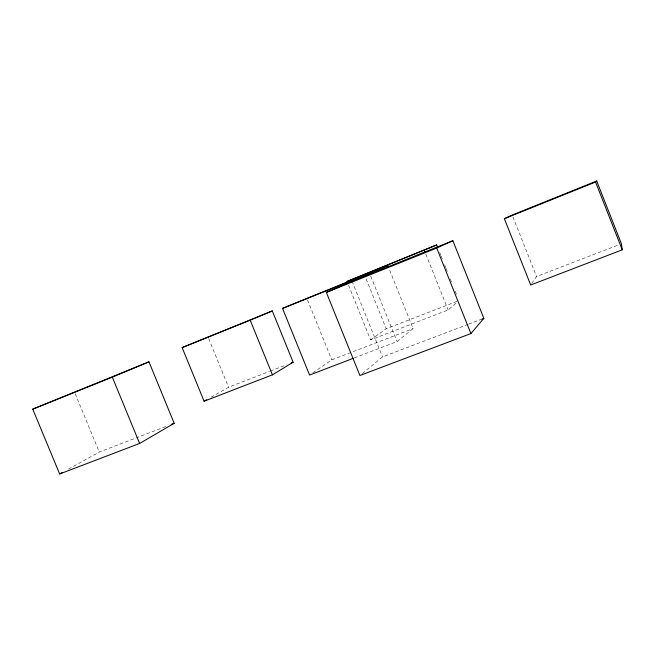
<?xml version="1.0" encoding="UTF-8"?>
<svg xmlns="http://www.w3.org/2000/svg" width="655" height="655" viewBox="0 0 655 655"><rect width="100%" height="100%" fill="white"/><g stroke="black" fill="none" stroke-linecap="round" stroke-linejoin="round"><path stroke-width="0.49" stroke-dasharray="3.27 2.46" d="M531.754 283.451L536.568 276.508L618.574 244.888M348.55 285.228L370.574 339.888L448.159 309.971L456.633 302.618M362.248 373.579L382.52 356.893L467.596 324.536M354.257 357.941L397.053 341.566L413.117 328.589L388.923 268.313M370.574 339.888L386.213 328.761L457.059 301.349M312.853 372.801L331.741 359.873L413.117 328.589M211.082 397.241L228.554 387.261L269.385 371.434M68.456 469.111L99.29 452.04L166.607 426.217M270.335 371.066L286.472 364.81M468.554 324.176L481.933 319.083M75.186 393.704L99.29 452.04M208.732 338.692L228.554 387.261M307.506 299.965L331.741 359.873M370.763 276.197L397.053 341.566M366.129 278.825L386.213 328.761M352.046 281.241L382.52 356.893M425.824 254.14L448.159 309.971M439.71 252.494L440.848 255.319M441.224 256.269L442.354 259.093M444.614 264.759L445.744 267.592M446.12 268.534L447.259 271.366M450.272 278.915L452.155 283.631M455.176 291.18L457.059 295.896M512.922 216.936L536.568 276.508"/><path stroke-width="0.98" d="M470.904 333.567L483.849 318.355L452.859 240.713L352.046 281.241L326.354 292.408L359.906 375.503L470.904 333.567L436.721 248.057L452.859 240.713M504.358 218.704L595.551 182.016L596.721 181.017L621.431 243.791L622.25 249.833L530.689 284.999L504.358 218.704L512.177 215.045L596.721 181.017M272.423 374.832L293.121 362.231L272.292 310.92L182.139 347.592L204.09 401.237L272.423 374.832L250.202 320.197L272.292 310.92M139.621 443.451L174.189 423.302L148.955 361.83L32.75 409.138L59.654 473.983L139.621 443.451L112.316 377.141L32.75 409.138M204.09 401.237L206.71 399.738M59.654 473.983L62.29 472.525M436.697 244.937L347.035 281.462L436.697 244.937L437.45 246.829M388.538 267.371L387.785 265.488L369.625 273.356L282.534 308.39L309.561 375.045L353.307 358.301M282.534 308.39L387.785 265.488M112.316 377.141L148.955 361.83M182.139 347.592L250.202 320.197M326.354 292.408L436.721 248.057M291.221 362.968L293.121 362.231M171.348 424.391L174.189 423.302M481.933 319.083L483.849 318.355M424.309 250.357L425.07 252.249M595.551 182.016L622.25 249.833"/></g></svg>
